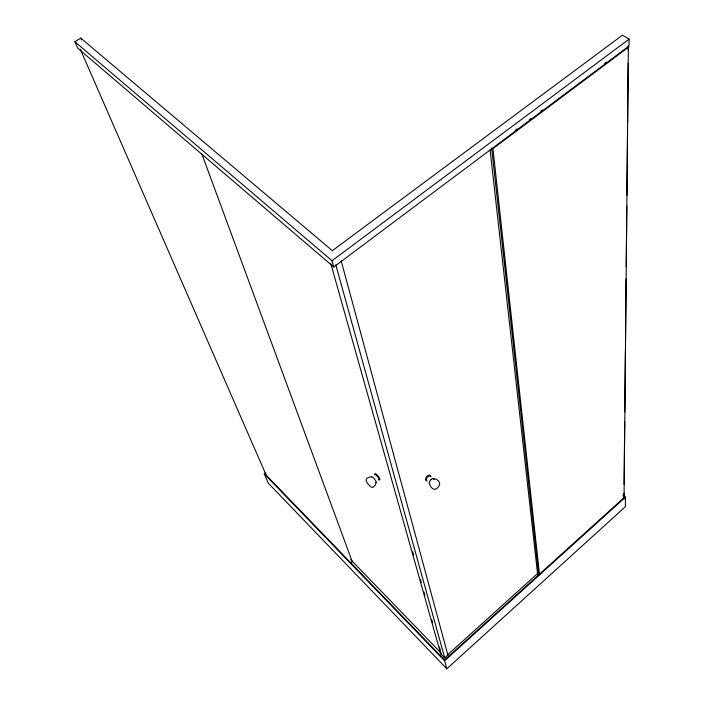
<?xml version="1.0" encoding="UTF-8"?>
<svg xmlns="http://www.w3.org/2000/svg" width="704" height="704" viewBox="0 0 704 704"><rect width="100%" height="100%" fill="white"/><g stroke="black" fill="none" stroke-linecap="round" stroke-linejoin="round"><path stroke-width="1.06" d="M623.982 496.461L624.008 493.17M624.096 484.37L624.703 421.696M624.8 411.805L625.398 350.231M625.504 339.24L626.094 278.766M626.217 266.675L626.798 206.202M626.912 195.202L627.484 135.837M627.616 122.637L628.188 63.263M628.32 50.072L628.364 45.672L624.043 499.048M629.094 39.142L629.024 46.068L333.766 267.01L77.686 48.136L74.906 41.774L80.766 38.104L332.358 250.668L622.442 35.2L629.094 39.142L332.015 260.735L333.766 267.01M623.093 495.15L625.451 497.138L625.346 506.722L446.846 668.8L268.33 483.217L264.238 473.871L265.778 472.639M376.253 482.566C373.947 489.042 371.518 488.444 368.245 484.158C364.716 480.049 365.121 477.787 371.562 476.714M431.218 479.318L429.651 481.298L429.264 483.208M447.313 655.09L537.821 573.294M330.854 263.762L440.713 653.822L444.726 657.967L447.902 655.098L341.15 260.726M446.846 668.8L444.602 660.757L625.451 497.138M440.713 653.822L441.214 653.365M350.997 562.883L352.106 561.942M515.31 130.231L517.062 128.92M529.338 119.742L531.089 118.439M540.725 111.223L542.476 109.912M604.701 63.378L606.452 62.066M628.487 47.159L492.95 148.606L539.502 574.35M431.226 479.327C434.148 476.705 441.91 481.554 439.155 485.593C435.882 491.77 431.103 489.667 429.273 483.199M427.196 481.034L426.386 480.718C425.621 478.465 428.067 475.499 430.408 475.64L430.971 476.863M433.039 478.456L433.849 478.764L434.06 479.741M426.114 480.392L425.77 480.146C424.996 477.893 427.451 474.918 429.792 475.068L430.355 476.291M623.137 495.774L624.694 497.094L444.585 659.991L264.915 473.915M74.906 41.774L332.015 260.735M490.09 149.846L537.645 574.49L538.877 575.634L491.647 147.928M447.366 654.553L447.902 655.098M350.698 559.636L441.109 653.092M264.238 473.871L444.602 660.757M80.291 49.218L266.517 475.904M80.766 38.104L81.55 39.926M201.846 153.965L352.026 561.009M412.72 551.839L413.618 555.016M420.438 579.339L421.326 582.516M424.002 592.029L424.89 595.206M431.719 619.529L432.608 622.697M439.437 647.02L440.326 650.197M335.782 264.757L444.726 657.967M537.566 573.531L537.645 574.49M371.466 476.942A3.74 0.827 50.9 0 1 374.915 479.591A3.74 0.827 50.9 0 1 375.575 482.381M375.065 473.968A3.74 0.836 50.9 0 1 378.532 476.608A3.74 0.836 50.9 0 1 379.166 479.406M374.528 474.866A3.74 0.836 50.9 0 1 375.954 474.945A3.74 0.836 50.9 0 1 378.963 478.694A3.74 0.836 50.9 0 1 378.567 479.899"/></g></svg>
